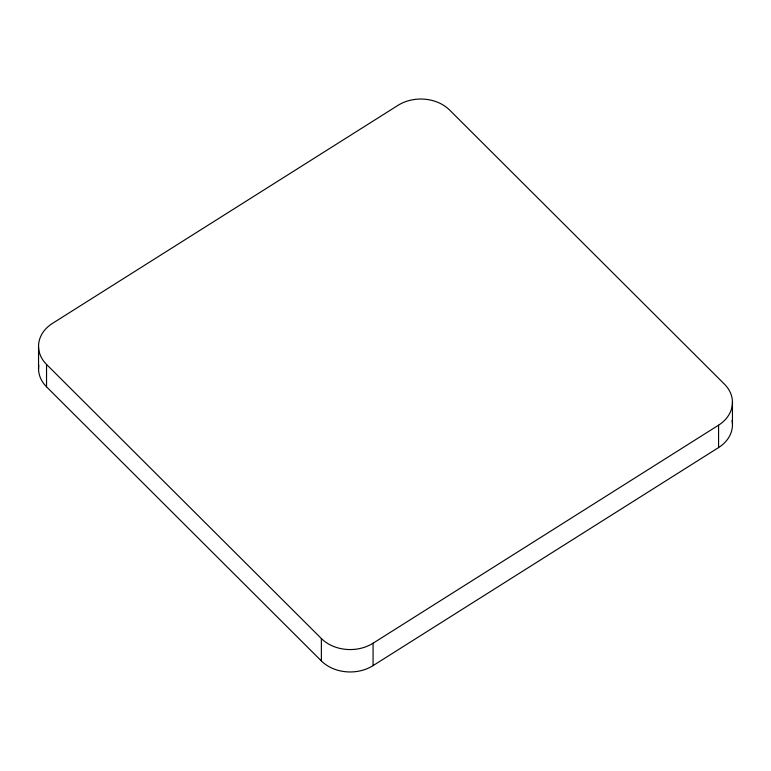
<?xml version="1.0" encoding="UTF-8"?>
<svg xmlns="http://www.w3.org/2000/svg" width="771" height="771" viewBox="0 0 771 771"><rect width="100%" height="100%" fill="white"/><g stroke="black" fill="none" stroke-linecap="round" stroke-linejoin="round"><path stroke-width="1.16" d="M46.539 364.432L321.372 638.542A36.786 29.192 0 0 0 373.068 643.216L718.572 425.178A36.786 29.192 0 0 0 724.461 384.17L449.628 110.06A36.786 29.192 0 0 0 397.932 105.386L52.428 323.425A36.786 29.192 0 0 0 46.539 364.432L46.539 386.83L321.372 660.94A36.786 29.192 0 0 0 373.068 665.614L718.572 447.575A36.786 29.192 0 0 0 732.055 420.417M732.45 401.826L732.45 424.223M718.572 425.178L718.572 447.575M373.068 643.216L373.068 665.614M321.372 638.542L321.372 660.94M38.55 346.777L38.55 369.174M46.539 386.83A36.786 29.192 0 0 1 38.781 365.358"/></g></svg>
